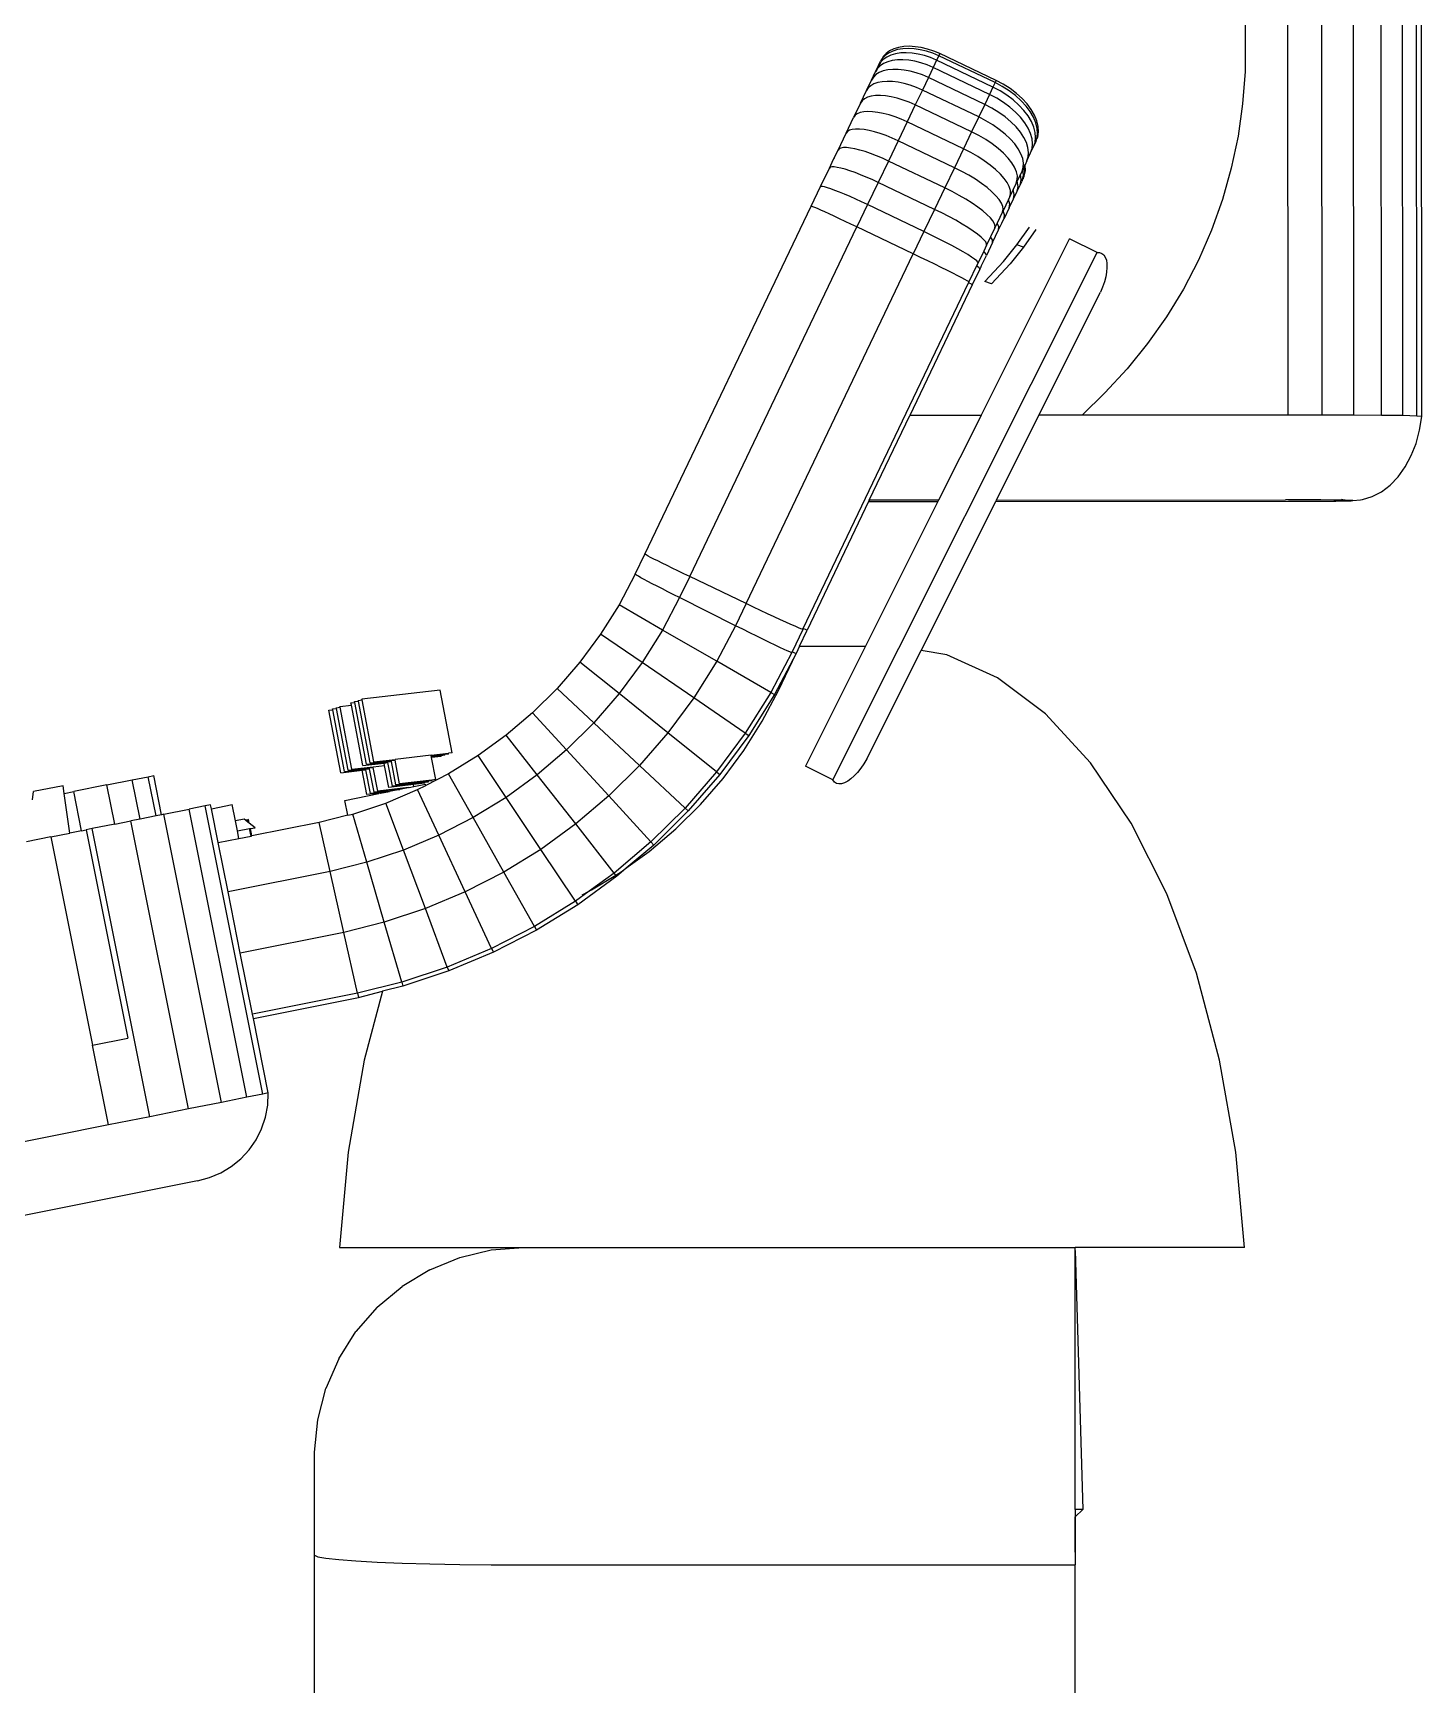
# Model space of a CAD drawing. Header units: centimetres. Extents: x 127 to 455, y 35 to 178.
# Drawn here: x 349.69 to 378.14, y 108.38 to 142.21 of the extents above; entities that cross this region are included whole.
import ezdxf

# ---------------------------------------------------------------- set-up
doc = ezdxf.new("R2010")
doc.units = ezdxf.units.CM
doc.layers.add('Edges', color=7, linetype='Continuous')

# ---------------------------------------------------------------- blocks, each defined once
blk = doc.blocks.new('Philips+Ultrasound+ls')
at = {"layer": 'Edges'}
for p, q in [((-3.202, 30.317), (-3.218, 53.005)), ((-2.508, 30.317), (-2.524, 53.002)), ((-1.857, 30.315), (-1.873, 52.962)), ((-1.293, 30.31), (-1.309, 52.899)), ((-0.855, 30.305), (-0.871, 52.816)), ((-0.572, 30.298), (-0.588, 52.719)), ((-0.464, 30.29), (-0.483, 52.614)), ((-4.086, 50.815), (-4.086, 37.354)), ((-11.593, 37.477), (-11.559, 37.548)), ((-11.559, 37.548), (-11.553, 37.561)), ((-11.559, 37.548), (-11.553, 37.54)), ((-11.539, 37.589), (-11.553, 37.561)), ((-11.553, 37.561), (-11.547, 37.553)), ((-11.553, 37.54), (-11.547, 37.553)), ((-11.496, 37.6), (-11.547, 37.553)), ((-11.516, 37.618), (-11.539, 37.589)), ((-11.539, 37.589), (-11.533, 37.581)), ((-11.458, 37.679), (-11.516, 37.618)), ((-11.496, 37.66), (-11.516, 37.618)), ((-11.438, 37.721), (-11.496, 37.66)), ((-11.424, 37.649), (-11.496, 37.6)), ((-11.405, 37.551), (-11.488, 37.515)), ((-11.385, 37.731), (-11.458, 37.679)), ((-11.365, 37.773), (-11.438, 37.721)), ((-11.34, 37.688), (-11.424, 37.649)), ((-11.311, 37.577), (-11.405, 37.551)), ((-11.3, 37.771), (-11.385, 37.731)), ((-11.28, 37.814), (-11.365, 37.773)), ((-11.244, 37.716), (-11.34, 37.688)), ((-11.206, 37.59), (-11.311, 37.577)), ((-11.204, 37.801), (-11.3, 37.771)), ((-11.183, 37.844), (-11.28, 37.814)), ((-11.139, 37.732), (-11.244, 37.716)), ((-11.093, 37.593), (-11.206, 37.59)), ((-11.097, 37.819), (-11.204, 37.801)), ((-11.076, 37.862), (-11.183, 37.844)), ((-11.025, 37.736), (-11.139, 37.732)), ((-10.982, 37.824), (-11.097, 37.819)), ((-10.974, 37.583), (-11.093, 37.593)), ((-10.962, 37.868), (-11.076, 37.862)), ((-10.904, 37.729), (-11.025, 37.736)), ((-10.862, 37.818), (-10.982, 37.824)), ((-10.85, 37.562), (-10.974, 37.583)), ((-10.841, 37.861), (-10.962, 37.868)), ((-10.78, 37.709), (-10.904, 37.729)), ((-10.737, 37.799), (-10.862, 37.818)), ((-10.724, 37.53), (-10.85, 37.562)), ((-10.716, 37.843), (-10.841, 37.861)), ((-10.653, 37.678), (-10.78, 37.709)), ((-10.61, 37.769), (-10.737, 37.799)), ((-10.589, 37.813), (-10.716, 37.843)), ((-10.527, 37.636), (-10.653, 37.678)), ((-10.483, 37.727), (-10.61, 37.769)), ((-10.462, 37.771), (-10.589, 37.813)), ((-10.402, 37.584), (-10.527, 37.636)), ((-10.358, 37.675), (-10.483, 37.727)), ((-10.402, 37.584), (-10.473, 37.435)), ((-10.337, 37.719), (-10.462, 37.771)), ((-10.358, 37.675), (-10.402, 37.584)), ((-9.249, 37.033), (-10.402, 37.584)), ((-10.337, 37.719), (-10.358, 37.675)), ((-9.205, 37.124), (-10.358, 37.675)), ((-9.184, 37.168), (-10.337, 37.719)), ((-11.737, 37.176), (-11.659, 37.339)), ((-11.698, 37.237), (-11.737, 37.176)), ((-11.645, 37.289), (-11.698, 37.237)), ((-11.659, 37.339), (-11.655, 37.348)), ((-11.659, 37.339), (-11.653, 37.331)), ((-11.655, 37.348), (-11.595, 37.473)), ((-11.619, 37.403), (-11.655, 37.348)), ((-11.655, 37.348), (-11.649, 37.34)), ((-11.577, 37.331), (-11.645, 37.289)), ((-11.614, 37.413), (-11.619, 37.403)), ((-11.558, 37.469), (-11.614, 37.413)), ((-11.595, 37.473), (-11.593, 37.477)), ((-11.595, 37.473), (-11.589, 37.465)), ((-11.553, 37.54), (-11.593, 37.477)), ((-11.593, 37.477), (-11.587, 37.469)), ((-11.495, 37.363), (-11.577, 37.331)), ((-11.488, 37.515), (-11.558, 37.469)), ((-11.403, 37.385), (-11.495, 37.363)), ((-11.299, 37.396), (-11.403, 37.385)), ((-11.188, 37.395), (-11.299, 37.396)), ((-11.07, 37.383), (-11.188, 37.395)), ((-10.947, 37.36), (-11.07, 37.383)), ((-10.821, 37.327), (-10.947, 37.36)), ((-10.695, 37.283), (-10.821, 37.327)), ((-10.598, 37.488), (-10.724, 37.53)), ((-10.571, 37.23), (-10.695, 37.283)), ((-10.571, 37.23), (-10.694, 36.973)), ((-10.473, 37.435), (-10.598, 37.488)), ((-10.473, 37.435), (-10.571, 37.23)), ((-9.418, 36.679), (-10.571, 37.23)), ((-9.32, 36.884), (-10.473, 37.435)), ((-4.086, 37.354), (-4.136, 36.688)), ((-11.962, 36.705), (-11.84, 36.961)), ((-11.84, 36.961), (-11.737, 37.176)), ((-11.804, 37.016), (-11.84, 36.961)), ((-11.753, 37.062), (-11.804, 37.016)), ((-11.687, 37.1), (-11.753, 37.062)), ((-11.608, 37.127), (-11.687, 37.1)), ((-11.518, 37.144), (-11.608, 37.127)), ((-11.416, 37.151), (-11.518, 37.144)), ((-11.307, 37.147), (-11.416, 37.151)), ((-11.19, 37.132), (-11.307, 37.147)), ((-11.068, 37.106), (-11.19, 37.132)), ((-10.944, 37.071), (-11.068, 37.106)), ((-10.818, 37.026), (-10.944, 37.071)), ((-10.694, 36.973), (-10.84, 36.668)), ((-10.694, 36.973), (-10.818, 37.026)), ((-9.541, 36.422), (-10.694, 36.973)), ((-9.32, 36.884), (-9.418, 36.679)), ((-9.249, 37.033), (-9.32, 36.884)), ((-9.172, 36.806), (-9.32, 36.884)), ((-9.205, 37.124), (-9.249, 37.033)), ((-9.101, 36.955), (-9.249, 37.033)), ((-9.184, 37.168), (-9.205, 37.124)), ((-9.058, 37.046), (-9.205, 37.124)), ((-9.037, 37.09), (-9.184, 37.168)), ((-8.962, 36.867), (-9.101, 36.955)), ((-8.918, 36.957), (-9.058, 37.046)), ((-8.897, 37.001), (-9.037, 37.09)), ((-8.789, 36.86), (-8.918, 36.957)), ((-8.768, 36.903), (-8.897, 37.001)), ((-8.653, 36.798), (-8.768, 36.903)), ((-11.962, 36.705), (-12.102, 36.413)), ((-11.929, 36.754), (-11.962, 36.705)), ((-11.881, 36.794), (-11.929, 36.754)), ((-11.818, 36.825), (-11.881, 36.794)), ((-11.742, 36.847), (-11.818, 36.825)), ((-11.654, 36.859), (-11.742, 36.847)), ((-11.555, 36.86), (-11.654, 36.859)), ((-11.448, 36.852), (-11.555, 36.86)), ((-11.333, 36.833), (-11.448, 36.852)), ((-11.212, 36.805), (-11.333, 36.833)), ((-11.089, 36.768), (-11.212, 36.805)), ((-10.964, 36.722), (-11.089, 36.768)), ((-10.84, 36.668), (-11.007, 36.32)), ((-10.84, 36.668), (-10.964, 36.722)), ((-9.687, 36.116), (-10.84, 36.668)), ((-9.418, 36.679), (-9.541, 36.422)), ((-9.27, 36.602), (-9.418, 36.679)), ((-9.13, 36.515), (-9.27, 36.602)), ((-9.032, 36.719), (-9.172, 36.806)), ((-8.902, 36.623), (-9.032, 36.719)), ((-8.832, 36.77), (-8.962, 36.867)), ((-8.785, 36.521), (-8.902, 36.623)), ((-8.716, 36.666), (-8.832, 36.77)), ((-8.673, 36.755), (-8.789, 36.86)), ((-8.614, 36.557), (-8.716, 36.666)), ((-8.572, 36.644), (-8.673, 36.755)), ((-8.551, 36.687), (-8.653, 36.798)), ((-8.529, 36.444), (-8.614, 36.557)), ((-8.488, 36.53), (-8.572, 36.644)), ((-8.467, 36.573), (-8.551, 36.687)), ((-8.4, 36.456), (-8.467, 36.573)), ((-4.136, 36.688), (-4.23, 36.027)), ((-12.256, 36.091), (-12.102, 36.413)), ((-12.072, 36.455), (-12.102, 36.413)), ((-12.027, 36.488), (-12.072, 36.455)), ((-11.968, 36.512), (-12.027, 36.488)), ((-11.895, 36.527), (-11.968, 36.512)), ((-11.81, 36.533), (-11.895, 36.527)), ((-11.714, 36.529), (-11.81, 36.533)), ((-11.608, 36.516), (-11.714, 36.529)), ((-11.495, 36.493), (-11.608, 36.516)), ((-11.377, 36.462), (-11.495, 36.493)), ((-11.254, 36.422), (-11.377, 36.462)), ((-11.13, 36.374), (-11.254, 36.422)), ((-11.007, 36.32), (-11.191, 35.935)), ((-11.007, 36.32), (-11.13, 36.374)), ((-9.854, 35.768), (-11.007, 36.32)), ((-9.541, 36.422), (-9.687, 36.116)), ((-9.393, 36.345), (-9.541, 36.422)), ((-9.252, 36.26), (-9.393, 36.345)), ((-9.12, 36.168), (-9.252, 36.26)), ((-8.999, 36.422), (-9.13, 36.515)), ((-8.88, 36.322), (-8.999, 36.422)), ((-8.776, 36.218), (-8.88, 36.322)), ((-8.682, 36.414), (-8.785, 36.521)), ((-8.688, 36.111), (-8.776, 36.218)), ((-8.596, 36.304), (-8.682, 36.414)), ((-8.527, 36.193), (-8.596, 36.304)), ((-8.461, 36.33), (-8.529, 36.444)), ((-8.421, 36.414), (-8.488, 36.53)), ((-8.412, 36.216), (-8.461, 36.33)), ((-8.373, 36.298), (-8.421, 36.414)), ((-8.384, 36.105), (-8.412, 36.216)), ((-8.353, 36.34), (-8.4, 36.456)), ((-8.346, 36.184), (-8.373, 36.298)), ((-8.326, 36.226), (-8.353, 36.34)), ((-8.319, 36.116), (-8.326, 36.226)), ((-12.422, 35.743), (-12.256, 36.091)), ((-12.23, 36.124), (-12.256, 36.091)), ((-12.189, 36.149), (-12.23, 36.124)), ((-12.134, 36.166), (-12.189, 36.149)), ((-12.064, 36.174), (-12.134, 36.166)), ((-11.982, 36.173), (-12.064, 36.174)), ((-11.889, 36.163), (-11.982, 36.173)), ((-11.786, 36.144), (-11.889, 36.163)), ((-11.675, 36.117), (-11.786, 36.144)), ((-11.558, 36.082), (-11.675, 36.117)), ((-11.437, 36.039), (-11.558, 36.082)), ((-11.314, 35.99), (-11.437, 36.039)), ((-11.191, 35.935), (-11.389, 35.519)), ((-11.191, 35.935), (-11.314, 35.99)), ((-10.038, 35.383), (-11.191, 35.935)), ((-9.687, 36.116), (-9.854, 35.768)), ((-9.539, 36.04), (-9.687, 36.116)), ((-9.397, 35.957), (-9.539, 36.04)), ((-9.264, 35.868), (-9.397, 35.957)), ((-9.142, 35.774), (-9.264, 35.868)), ((-9, 36.071), (-9.12, 36.168)), ((-8.894, 35.971), (-9, 36.071)), ((-8.804, 35.869), (-8.894, 35.971)), ((-8.73, 35.766), (-8.804, 35.869)), ((-8.617, 36.004), (-8.688, 36.111)), ((-8.565, 35.898), (-8.617, 36.004)), ((-8.532, 35.794), (-8.565, 35.898)), ((-8.477, 36.082), (-8.527, 36.193)), ((-8.446, 35.974), (-8.477, 36.082)), ((-8.436, 35.871), (-8.446, 35.974)), ((-8.446, 35.773), (-8.436, 35.871)), ((-8.418, 35.808), (-8.366, 35.916)), ((-8.418, 35.808), (-8.387, 35.897)), ((-8.387, 35.897), (-8.385, 35.901)), ((-8.385, 35.901), (-8.375, 35.998)), ((-8.375, 35.998), (-8.384, 36.105)), ((-8.366, 35.916), (-8.352, 35.971)), ((-8.352, 35.971), (-8.338, 36.075)), ((-8.332, 36.012), (-8.352, 35.971)), ((-8.338, 36.075), (-8.346, 36.184)), ((-8.332, 36.012), (-8.319, 36.116)), ((-4.23, 36.027), (-4.368, 35.374)), ((-12.598, 35.376), (-12.512, 35.555)), ((-12.512, 35.555), (-12.422, 35.743)), ((-12.491, 35.58), (-12.512, 35.555)), ((-12.512, 35.555), (-12.505, 35.55)), ((-12.401, 35.768), (-12.422, 35.743)), ((-12.422, 35.743), (-12.415, 35.738)), ((-12.364, 35.784), (-12.401, 35.768)), ((-12.312, 35.793), (-12.364, 35.784)), ((-12.247, 35.793), (-12.312, 35.793)), ((-12.168, 35.784), (-12.247, 35.793)), ((-12.078, 35.768), (-12.168, 35.784)), ((-11.978, 35.743), (-12.078, 35.768)), ((-11.869, 35.711), (-11.978, 35.743)), ((-11.754, 35.672), (-11.869, 35.711)), ((-11.635, 35.626), (-11.754, 35.672)), ((-11.512, 35.575), (-11.635, 35.626)), ((-11.389, 35.519), (-11.599, 35.081)), ((-11.389, 35.519), (-11.512, 35.575)), ((-10.236, 34.968), (-11.389, 35.519)), ((-9.854, 35.768), (-10.038, 35.383)), ((-9.705, 35.693), (-9.854, 35.768)), ((-9.562, 35.611), (-9.705, 35.693)), ((-9.428, 35.525), (-9.562, 35.611)), ((-9.304, 35.435), (-9.428, 35.525)), ((-9.034, 35.678), (-9.142, 35.774)), ((-8.941, 35.581), (-9.034, 35.678)), ((-8.865, 35.485), (-8.941, 35.581)), ((-8.676, 35.666), (-8.73, 35.766)), ((-8.64, 35.569), (-8.676, 35.666)), ((-8.625, 35.476), (-8.64, 35.569)), ((-8.556, 35.52), (-8.592, 35.444)), ((-8.556, 35.52), (-8.477, 35.684)), ((-8.556, 35.52), (-8.527, 35.604)), ((-8.52, 35.696), (-8.532, 35.794)), ((-8.527, 35.604), (-8.52, 35.696)), ((-8.477, 35.684), (-8.418, 35.808)), ((-8.477, 35.684), (-8.446, 35.773)), ((-12.78, 34.995), (-12.598, 35.376)), ((-12.581, 35.391), (-12.598, 35.376)), ((-12.548, 35.399), (-12.581, 35.391)), ((-12.501, 35.399), (-12.548, 35.399)), ((-12.439, 35.39), (-12.501, 35.399)), ((-12.364, 35.374), (-12.439, 35.39)), ((-12.277, 35.351), (-12.364, 35.374)), ((-12.18, 35.32), (-12.277, 35.351)), ((-12.074, 35.283), (-12.18, 35.32)), ((-11.961, 35.239), (-12.074, 35.283)), ((-11.843, 35.191), (-11.961, 35.239)), ((-11.722, 35.138), (-11.843, 35.191)), ((-10.038, 35.383), (-10.236, 34.968)), ((-9.889, 35.308), (-10.038, 35.383)), ((-9.745, 35.229), (-9.889, 35.308)), ((-9.609, 35.145), (-9.745, 35.229)), ((-9.194, 35.344), (-9.304, 35.435)), ((-9.098, 35.253), (-9.194, 35.344)), ((-9.019, 35.164), (-9.098, 35.253)), ((-8.807, 35.391), (-8.865, 35.485)), ((-8.768, 35.301), (-8.807, 35.391)), ((-8.749, 35.216), (-8.768, 35.301)), ((-8.686, 35.247), (-8.752, 35.11)), ((-8.75, 35.138), (-8.749, 35.216)), ((-8.654, 35.314), (-8.686, 35.247)), ((-8.67, 35.131), (-8.686, 35.247)), ((-8.654, 35.314), (-8.629, 35.391)), ((-8.639, 35.346), (-8.654, 35.314)), ((-8.61, 35.406), (-8.639, 35.346)), ((-8.623, 35.231), (-8.639, 35.346)), ((-8.638, 35.168), (-8.625, 35.227)), ((-8.638, 35.168), (-8.62, 35.192)), ((-8.629, 35.391), (-8.625, 35.476)), ((-8.625, 35.227), (-8.623, 35.231)), ((-8.625, 35.173), (-8.623, 35.181)), ((-8.623, 35.181), (-8.621, 35.182)), ((-8.621, 35.182), (-8.618, 35.188)), ((-8.62, 35.192), (-8.598, 35.283)), ((-8.62, 35.192), (-8.607, 35.211)), ((-8.618, 35.188), (-8.62, 35.192)), ((-8.61, 35.406), (-8.603, 35.42)), ((-8.598, 35.283), (-8.61, 35.406)), ((-8.607, 35.211), (-8.58, 35.321)), ((-8.603, 35.42), (-8.592, 35.444)), ((-8.591, 35.297), (-8.603, 35.42)), ((-8.58, 35.321), (-8.592, 35.444)), ((-4.368, 35.374), (-4.55, 34.731)), ((-12.972, 34.594), (-12.78, 34.995)), ((-12.767, 35.001), (-12.78, 34.995)), ((-12.739, 35), (-12.767, 35.001)), ((-12.696, 34.99), (-12.739, 35)), ((-12.638, 34.973), (-12.696, 34.99)), ((-12.567, 34.949), (-12.638, 34.973)), ((-12.484, 34.919), (-12.567, 34.949)), ((-12.39, 34.881), (-12.484, 34.919)), ((-12.287, 34.839), (-12.39, 34.881)), ((-11.599, 35.081), (-11.816, 34.627)), ((-11.599, 35.081), (-11.722, 35.138)), ((-10.446, 34.529), (-11.599, 35.081)), ((-10.236, 34.968), (-10.446, 34.529)), ((-10.087, 34.894), (-10.236, 34.968)), ((-9.942, 34.816), (-10.087, 34.894)), ((-9.484, 35.06), (-9.609, 35.145)), ((-9.37, 34.975), (-9.484, 35.06)), ((-9.272, 34.891), (-9.37, 34.975)), ((-9.189, 34.808), (-9.272, 34.891)), ((-8.957, 35.077), (-9.019, 35.164)), ((-8.914, 34.995), (-8.957, 35.077)), ((-8.891, 34.919), (-8.914, 34.995)), ((-8.834, 34.938), (-8.905, 34.79)), ((-8.905, 34.79), (-8.888, 34.85)), ((-8.888, 34.85), (-8.891, 34.919)), ((-8.771, 35.069), (-8.834, 34.938)), ((-8.812, 34.835), (-8.834, 34.938)), ((-8.83, 34.745), (-8.755, 34.903)), ((-8.771, 35.069), (-8.75, 35.138)), ((-8.752, 35.11), (-8.771, 35.069)), ((-8.755, 34.903), (-8.695, 35.028)), ((-8.755, 34.903), (-8.733, 35)), ((-8.733, 35), (-8.752, 35.11)), ((-8.695, 35.028), (-8.67, 35.131)), ((-8.695, 35.028), (-8.661, 35.098)), ((-8.65, 35.122), (-8.661, 35.098)), ((-8.65, 35.122), (-8.649, 35.124)), ((-8.649, 35.124), (-8.627, 35.169)), ((-8.649, 35.124), (-8.644, 35.146)), ((-8.644, 35.146), (-8.643, 35.154)), ((-8.643, 35.154), (-8.641, 35.156)), ((-8.641, 35.156), (-8.627, 35.169)), ((-8.641, 35.156), (-8.64, 35.165)), ((-8.64, 35.165), (-8.638, 35.168)), ((-8.627, 35.169), (-8.625, 35.173)), ((-16.378, 27.472), (-12.972, 34.594)), ((-12.963, 34.593), (-12.972, 34.594)), ((-12.938, 34.584), (-12.963, 34.593)), ((-12.898, 34.568), (-12.938, 34.584)), ((-12.844, 34.544), (-12.898, 34.568)), ((-12.775, 34.514), (-12.844, 34.544)), ((-12.695, 34.478), (-12.775, 34.514)), ((-12.176, 34.791), (-12.287, 34.839)), ((-12.059, 34.739), (-12.176, 34.791)), ((-11.939, 34.684), (-12.059, 34.739)), ((-11.816, 34.627), (-12.035, 34.169)), ((-11.816, 34.627), (-11.939, 34.684)), ((-10.663, 34.075), (-11.816, 34.627)), ((-10.446, 34.529), (-10.663, 34.075)), ((-10.296, 34.456), (-10.446, 34.529)), ((-9.805, 34.736), (-9.942, 34.816)), ((-9.677, 34.656), (-9.805, 34.736)), ((-9.561, 34.577), (-9.677, 34.656)), ((-9.459, 34.499), (-9.561, 34.577)), ((-9.123, 34.73), (-9.189, 34.808)), ((-9.076, 34.657), (-9.123, 34.73)), ((-9.048, 34.591), (-9.076, 34.657)), ((-9.052, 34.481), (-9.04, 34.531)), ((-9.04, 34.531), (-9.048, 34.591)), ((-8.931, 34.734), (-9.043, 34.502)), ((-8.919, 34.558), (-9.021, 34.345)), ((-8.905, 34.79), (-8.931, 34.734)), ((-8.906, 34.639), (-8.931, 34.734)), ((-8.919, 34.558), (-8.83, 34.745)), ((-8.919, 34.558), (-8.906, 34.639)), ((-8.83, 34.745), (-8.812, 34.835)), ((-4.55, 34.731), (-4.775, 34.102)), ((-15.459, 27.01), (-12.035, 34.169)), ((-12.603, 34.436), (-12.695, 34.478)), ((-12.502, 34.389), (-12.603, 34.436)), ((-12.392, 34.338), (-12.502, 34.389)), ((-12.277, 34.284), (-12.392, 34.338)), ((-12.157, 34.227), (-12.277, 34.284)), ((-12.035, 34.169), (-12.157, 34.227)), ((-10.882, 33.618), (-12.035, 34.169)), ((-10.151, 34.381), (-10.296, 34.456)), ((-10.011, 34.305), (-10.151, 34.381)), ((-9.881, 34.229), (-10.011, 34.305)), ((-9.762, 34.156), (-9.881, 34.229)), ((-9.372, 34.425), (-9.459, 34.499)), ((-9.302, 34.356), (-9.372, 34.425)), ((-9.25, 34.293), (-9.302, 34.356)), ((-9.218, 34.236), (-9.25, 34.293)), ((-9.205, 34.188), (-9.218, 34.236)), ((-9.166, 34.244), (-9.212, 34.148)), ((-9.212, 34.148), (-9.205, 34.188)), ((-9.052, 34.481), (-9.166, 34.244)), ((-9.131, 34.169), (-9.166, 34.244)), ((-9.134, 34.109), (-9.069, 34.245)), ((-9.134, 34.109), (-9.131, 34.169)), ((-9.077, 34.228), (-9.065, 34.253)), ((-9.069, 34.245), (-9.065, 34.253)), ((-9.065, 34.253), (-9.021, 34.345)), ((-9.043, 34.502), (-9.052, 34.481)), ((-9.013, 34.416), (-9.043, 34.502)), ((-9.021, 34.345), (-9.013, 34.416)), ((-10.663, 34.075), (-10.882, 33.618)), ((-10.513, 34.003), (-10.663, 34.075)), ((-10.366, 33.929), (-10.513, 34.003)), ((-10.225, 33.857), (-10.366, 33.929)), ((-10.093, 33.787), (-10.225, 33.857)), ((-9.656, 34.086), (-9.762, 34.156)), ((-9.565, 34.021), (-9.656, 34.086)), ((-9.491, 33.961), (-9.565, 34.021)), ((-9.493, 30.311), (-7.682, 33.928)), ((-9.434, 33.908), (-9.491, 33.961)), ((-9.397, 33.862), (-9.434, 33.908)), ((-9.378, 33.825), (-9.397, 33.862)), ((-9.256, 33.854), (-9.384, 33.586)), ((-9.298, 33.967), (-9.38, 33.796)), ((-9.212, 34.148), (-9.298, 33.967)), ((-9.258, 33.903), (-9.298, 33.967)), ((-9.256, 33.854), (-9.258, 33.903)), ((-9.256, 33.854), (-9.134, 34.109)), ((-8.758, 33.803), (-8.503, 34.164)), ((-8.368, 34.114), (-8.621, 33.753)), ((-7.118, 33.646), (-7.682, 33.928)), ((-4.775, 34.102), (-5.042, 33.49)), ((-14.306, 26.458), (-10.882, 33.618)), ((-12.527, 22.845), (-7.118, 33.646)), ((-10.732, 33.546), (-10.882, 33.618)), ((-10.584, 33.474), (-10.732, 33.546)), ((-9.97, 33.721), (-10.093, 33.787)), ((-9.861, 33.659), (-9.97, 33.721)), ((-9.766, 33.602), (-9.861, 33.659)), ((-9.687, 33.552), (-9.766, 33.602)), ((-9.625, 33.509), (-9.687, 33.552)), ((-9.582, 33.475), (-9.625, 33.509)), ((-9.438, 33.674), (-9.554, 33.432)), ((-9.49, 33.364), (-9.384, 33.586)), ((-9.38, 33.796), (-9.438, 33.674)), ((-9.392, 33.622), (-9.438, 33.674)), ((-9.384, 33.586), (-9.392, 33.622)), ((-9.38, 33.796), (-9.378, 33.825)), ((-9.036, 33.459), (-8.758, 33.803)), ((-8.621, 33.753), (-8.899, 33.411)), ((-8.621, 33.753), (-8.758, 33.803)), ((-7.118, 33.646), (-7.065, 33.644)), ((-7.065, 33.644), (-7.018, 33.628)), ((-7.018, 33.628), (-6.979, 33.596)), ((-6.979, 33.596), (-6.949, 33.55)), ((-6.949, 33.55), (-6.927, 33.491)), ((-6.927, 33.491), (-6.916, 33.419)), ((-5.042, 33.49), (-5.35, 32.897)), ((-10.442, 33.405), (-10.584, 33.474)), ((-10.307, 33.339), (-10.442, 33.405)), ((-10.182, 33.278), (-10.307, 33.339)), ((-10.07, 33.221), (-10.182, 33.278)), ((-9.971, 33.171), (-10.07, 33.221)), ((-9.889, 33.129), (-9.971, 33.171)), ((-9.584, 33.37), (-9.74, 33.044)), ((-9.517, 33.307), (-9.672, 32.984)), ((-9.554, 33.432), (-9.584, 33.37)), ((-9.532, 33.33), (-9.584, 33.37)), ((-9.558, 33.449), (-9.582, 33.475)), ((-9.554, 33.432), (-9.558, 33.449)), ((-9.517, 33.307), (-9.532, 33.33)), ((-9.494, 33.357), (-9.517, 33.307)), ((-9.494, 33.357), (-9.49, 33.364)), ((-9.413, 33.053), (-9.036, 33.459)), ((-8.899, 33.411), (-9.276, 33.005)), ((-6.922, 33.246), (-6.94, 33.147)), ((-6.914, 33.337), (-6.922, 33.246)), ((-6.916, 33.419), (-6.914, 33.337)), ((-13.135, 25.945), (-9.747, 33.028)), ((-9.672, 32.984), (-10.951, 30.31)), ((-9.823, 33.094), (-9.889, 33.129)), ((-9.776, 33.068), (-9.823, 33.094)), ((-9.748, 33.051), (-9.776, 33.068)), ((-9.74, 33.044), (-9.748, 33.051)), ((-9.74, 33.044), (-9.747, 33.028)), ((-9.691, 32.997), (-9.747, 33.028)), ((-9.672, 32.984), (-9.691, 32.997)), ((-9.276, 33.005), (-9.413, 33.053)), ((-8.309, 30.312), (-7.047, 32.832)), ((-7.003, 32.938), (-7.047, 32.832)), ((-6.967, 33.044), (-7.003, 32.938)), ((-6.94, 33.147), (-6.967, 33.044)), ((-5.35, 32.897), (-5.697, 32.326)), ((-5.697, 32.326), (-6.081, 31.78)), ((-6.081, 31.78), (-6.501, 31.261)), ((-6.501, 31.261), (-6.956, 30.771)), ((-6.956, 30.771), (-7.424, 30.313)), ((-11.782, 28.572), (-10.951, 30.31)), ((-9.493, 30.311), (-10.951, 30.31)), ((-9.493, 30.311), (-10.363, 28.574)), ((-9.179, 28.575), (-8.309, 30.312)), ((-7.424, 30.313), (-8.309, 30.312)), ((-3.202, 30.317), (-7.424, 30.313)), ((-2.508, 30.317), (-3.202, 30.317)), ((-1.857, 30.315), (-2.508, 30.317)), ((-1.293, 30.31), (-1.857, 30.315)), ((-0.855, 30.305), (-1.293, 30.31)), ((-0.572, 30.298), (-0.855, 30.305)), ((-0.464, 30.29), (-0.572, 30.298)), ((-0.511, 30.008), (-0.464, 30.29)), ((-0.585, 29.738), (-0.511, 30.008)), ((-0.808, 29.256), (-0.685, 29.486)), ((-0.685, 29.486), (-0.585, 29.738)), ((-0.953, 29.054), (-0.808, 29.256)), ((-1.294, 28.746), (-1.116, 28.883)), ((-1.116, 28.883), (-0.953, 29.054)), ((-11.795, 28.544), (-13.054, 25.914)), ((-10.377, 28.545), (-11.859, 25.586)), ((-11.784, 28.568), (-11.795, 28.544)), ((-11.795, 28.544), (-11.455, 28.544)), ((-11.784, 28.568), (-11.782, 28.572)), ((-11.518, 28.573), (-11.782, 28.572)), ((-10.363, 28.574), (-11.518, 28.573)), ((-11.455, 28.544), (-10.377, 28.545)), ((-10.721, 25.495), (-9.193, 28.546)), ((-10.363, 28.574), (-10.377, 28.545)), ((-9.193, 28.546), (-9.179, 28.575)), ((-9.193, 28.546), (-3.196, 28.552)), ((-9.179, 28.575), (-3.259, 28.581)), ((-2.841, 28.58), (-3.259, 28.581)), ((-3.196, 28.552), (-2.781, 28.553)), ((-2.535, 28.579), (-2.841, 28.58)), ((-2.781, 28.553), (-2.481, 28.555)), ((-2.27, 28.577), (-2.535, 28.579)), ((-2.481, 28.555), (-2.226, 28.557)), ((-2.065, 28.575), (-2.27, 28.577)), ((-2.226, 28.557), (-2.034, 28.56)), ((-2.11, 28.598), (-2.082, 28.589)), ((-2.082, 28.589), (-1.932, 28.571)), ((-1.932, 28.571), (-2.065, 28.575)), ((-2.034, 28.56), (-1.916, 28.564)), ((-1.881, 28.568), (-1.932, 28.571)), ((-1.916, 28.564), (-1.881, 28.568)), ((-1.881, 28.568), (-1.72, 28.583)), ((-1.72, 28.583), (-1.68, 28.587)), ((-1.68, 28.587), (-1.483, 28.647)), ((-1.483, 28.647), (-1.294, 28.746)), ((-16.576, 27.058), (-16.378, 27.472)), ((-16.371, 27.466), (-16.378, 27.472)), ((-16.349, 27.452), (-16.371, 27.466)), ((-16.311, 27.431), (-16.349, 27.452)), ((-16.259, 27.403), (-16.311, 27.431)), ((-16.193, 27.369), (-16.259, 27.403)), ((-16.114, 27.329), (-16.193, 27.369)), ((-16.023, 27.284), (-16.114, 27.329)), ((-15.923, 27.235), (-16.023, 27.284)), ((-15.815, 27.182), (-15.923, 27.235)), ((-15.7, 27.126), (-15.815, 27.182)), ((-15.581, 27.068), (-15.7, 27.126)), ((-15.459, 27.01), (-15.581, 27.068)), ((-16.576, 27.058), (-16.907, 26.429)), ((-16.569, 27.052), (-16.576, 27.058)), ((-16.547, 27.037), (-16.569, 27.052)), ((-16.51, 27.016), (-16.547, 27.037)), ((-16.458, 26.987), (-16.51, 27.016)), ((-16.392, 26.952), (-16.458, 26.987)), ((-16.314, 26.91), (-16.392, 26.952)), ((-16.225, 26.863), (-16.314, 26.91)), ((-16.126, 26.812), (-16.225, 26.863)), ((-16.018, 26.757), (-16.126, 26.812)), ((-15.905, 26.699), (-16.018, 26.757)), ((-15.459, 27.01), (-15.666, 26.578)), ((-14.306, 26.458), (-15.459, 27.01)), ((-16.907, 26.429), (-17.285, 25.828)), ((-16.015, 25.915), (-16.907, 26.429)), ((-15.666, 26.578), (-16.015, 25.915)), ((-15.786, 26.639), (-15.905, 26.699)), ((-15.666, 26.578), (-15.786, 26.639)), ((-14.523, 26.004), (-15.666, 26.578)), ((-14.306, 26.458), (-14.523, 26.004)), ((-14.156, 26.386), (-14.306, 26.458)), ((-14.007, 26.316), (-14.156, 26.386)), ((-13.864, 26.249), (-14.007, 26.316)), ((-13.728, 26.185), (-13.864, 26.249)), ((-13.602, 26.127), (-13.728, 26.185)), ((-13.488, 26.075), (-13.602, 26.127)), ((-13.387, 26.029), (-13.488, 26.075)), ((-17.285, 25.828), (-17.707, 25.257)), ((-16.434, 25.247), (-17.285, 25.828)), ((-16.015, 25.915), (-16.434, 25.247)), ((-14.906, 25.277), (-16.015, 25.915)), ((-14.523, 26.004), (-14.906, 25.277)), ((-14.374, 25.93), (-14.523, 26.004)), ((-14.227, 25.857), (-14.374, 25.93)), ((-14.085, 25.787), (-14.227, 25.857)), ((-13.951, 25.721), (-14.085, 25.787)), ((-13.826, 25.66), (-13.951, 25.721)), ((-13.302, 25.992), (-13.387, 26.029)), ((-13.142, 25.929), (-13.363, 25.469)), ((-13.234, 25.963), (-13.302, 25.992)), ((-13.184, 25.942), (-13.234, 25.963)), ((-13.21, 25.586), (-13.054, 25.914)), ((-13.154, 25.931), (-13.184, 25.942)), ((-13.142, 25.929), (-13.154, 25.931)), ((-13.135, 25.945), (-13.142, 25.929)), ((-13.076, 25.92), (-13.135, 25.945)), ((-13.054, 25.914), (-13.076, 25.92)), ((-13.712, 25.605), (-13.826, 25.66)), ((-13.37, 25.454), (-13.799, 24.639)), ((-13.282, 25.436), (-13.724, 24.596)), ((-13.613, 25.558), (-13.712, 25.605)), ((-13.644, 24.679), (-13.282, 25.436)), ((-13.528, 25.519), (-13.613, 25.558)), ((-13.461, 25.488), (-13.528, 25.519)), ((-13.412, 25.467), (-13.461, 25.488)), ((-13.381, 25.455), (-13.412, 25.467)), ((-13.37, 25.454), (-13.381, 25.455)), ((-13.363, 25.469), (-13.37, 25.454)), ((-13.304, 25.443), (-13.363, 25.469)), ((-13.282, 25.436), (-13.304, 25.443)), ((-13.21, 25.586), (-13.282, 25.436)), ((-13.21, 25.586), (-11.859, 25.586)), ((-11.859, 25.586), (-13.09, 23.128)), ((-11.833, 23.276), (-10.721, 25.495)), ((-10.195, 25.405), (-10.721, 25.495)), ((-9.159, 24.939), (-10.195, 25.405)), ((-17.707, 25.257), (-18.172, 24.72)), ((-16.904, 24.613), (-17.707, 25.257)), ((-16.434, 25.247), (-16.904, 24.613)), ((-15.378, 24.526), (-16.434, 25.247)), ((-14.906, 25.277), (-15.378, 24.526)), ((-13.799, 24.639), (-14.906, 25.277)), ((-18.172, 24.72), (-18.677, 24.22)), ((-17.42, 24.017), (-18.172, 24.72)), ((-8.17, 24.198), (-9.159, 24.939)), ((-22.621, 24.349), (-22.388, 24.376)), ((-22.397, 24.424), (-22.319, 24.433)), ((-22.388, 24.376), (-22.397, 24.424)), ((-22.151, 23.143), (-22.388, 24.376)), ((-22.322, 24.449), (-22.244, 24.458)), ((-22.319, 24.433), (-22.322, 24.449)), ((-22.076, 23.168), (-22.319, 24.433)), ((-22.247, 24.474), (-22.169, 24.483)), ((-22.244, 24.458), (-22.247, 24.474)), ((-22.001, 23.193), (-22.244, 24.458)), ((-20.568, 24.681), (-22.172, 24.499)), ((-22.169, 24.483), (-22.172, 24.499)), ((-21.927, 23.218), (-22.169, 24.483)), ((-20.322, 23.4), (-20.568, 24.681)), ((-16.904, 24.613), (-17.42, 24.017)), ((-15.906, 23.813), (-16.904, 24.613)), ((-15.378, 24.526), (-15.906, 23.813)), ((-14.322, 23.805), (-15.378, 24.526)), ((-13.799, 24.639), (-14.322, 23.805)), ((-13.724, 24.596), (-14.251, 23.757)), ((-13.975, 24.051), (-13.644, 24.679)), ((-13.799, 24.639), (-13.724, 24.596)), ((-22.846, 24.275), (-22.768, 24.284)), ((-22.6, 22.993), (-22.846, 24.275)), ((-22.771, 24.3), (-22.693, 24.308)), ((-22.768, 24.284), (-22.771, 24.3)), ((-22.526, 23.018), (-22.768, 24.284)), ((-22.696, 24.325), (-22.618, 24.333)), ((-22.693, 24.308), (-22.696, 24.325)), ((-22.451, 23.043), (-22.693, 24.308)), ((-22.618, 24.333), (-22.621, 24.349)), ((-22.376, 23.068), (-22.618, 24.333)), ((-18.677, 24.22), (-19.219, 23.761)), ((-17.981, 23.461), (-18.677, 24.22)), ((-14.353, 23.449), (-13.975, 24.051)), ((-7.25, 23.199), (-8.17, 24.198)), ((-19.219, 23.761), (-19.794, 23.344)), ((-18.583, 22.951), (-19.219, 23.761)), ((-17.42, 24.017), (-17.981, 23.461)), ((-16.486, 23.143), (-17.42, 24.017)), ((-15.906, 23.813), (-16.486, 23.143)), ((-14.908, 23.014), (-15.906, 23.813)), ((-14.322, 23.805), (-14.908, 23.014)), ((-14.251, 23.757), (-14.841, 22.96)), ((-14.322, 23.805), (-14.251, 23.757)), ((-20.755, 23.351), (-21.494, 23.267)), ((-20.755, 23.351), (-20.4, 23.391)), ((-20.752, 23.335), (-20.755, 23.351)), ((-20.475, 23.366), (-20.752, 23.335)), ((-20.55, 23.342), (-20.749, 23.319)), ((-20.472, 23.35), (-20.55, 23.342)), ((-20.547, 23.325), (-20.55, 23.342)), ((-20.397, 23.375), (-20.475, 23.366)), ((-20.472, 23.35), (-20.475, 23.366)), ((-20.322, 23.4), (-20.4, 23.391)), ((-20.397, 23.375), (-20.4, 23.391)), ((-19.794, 23.344), (-20.399, 22.972)), ((-19.221, 22.487), (-19.794, 23.344)), ((-17.981, 23.461), (-18.583, 22.951)), ((-17.117, 22.519), (-17.981, 23.461)), ((-14.775, 22.878), (-14.353, 23.449)), ((-22.6, 22.993), (-22.168, 23.043)), ((-22.526, 23.018), (-22.093, 23.068)), ((-22.451, 23.043), (-22.018, 23.093)), ((-22.376, 23.068), (-21.944, 23.117)), ((-22.168, 23.043), (-22.09, 23.052)), ((-22.073, 22.544), (-22.168, 23.043)), ((-22.151, 23.143), (-21.719, 23.192)), ((-22.093, 23.068), (-22.015, 23.076)), ((-22.09, 23.052), (-22.093, 23.068)), ((-21.998, 22.569), (-22.09, 23.052)), ((-22.076, 23.168), (-21.644, 23.217)), ((-22.018, 23.093), (-21.94, 23.101)), ((-22.015, 23.076), (-22.018, 23.093)), ((-21.923, 22.594), (-22.015, 23.076)), ((-22.001, 23.193), (-21.569, 23.242)), ((-21.944, 23.117), (-21.71, 23.144)), ((-21.94, 23.101), (-21.944, 23.117)), ((-21.848, 22.619), (-21.94, 23.101)), ((-21.927, 23.218), (-21.494, 23.267)), ((-21.719, 23.192), (-21.641, 23.201)), ((-21.71, 23.144), (-21.719, 23.192)), ((-21.623, 22.694), (-21.71, 23.144)), ((-21.644, 23.217), (-21.566, 23.226)), ((-21.641, 23.201), (-21.644, 23.217)), ((-21.548, 22.719), (-21.641, 23.201)), ((-21.569, 23.242), (-21.491, 23.251)), ((-21.566, 23.226), (-21.569, 23.242)), ((-21.474, 22.744), (-21.566, 23.226)), ((-21.491, 23.251), (-21.494, 23.267)), ((-21.399, 22.769), (-21.491, 23.251)), ((-20.749, 23.319), (-20.752, 23.335)), ((-20.746, 23.303), (-20.749, 23.319)), ((-20.547, 23.325), (-20.746, 23.303)), ((-20.659, 22.853), (-20.746, 23.303)), ((-16.486, 23.143), (-17.117, 22.519)), ((-15.553, 22.269), (-16.486, 23.143)), ((-14.908, 23.014), (-15.553, 22.269)), ((-14.908, 23.014), (-14.841, 22.96)), ((-12.527, 22.845), (-13.09, 23.128)), ((-11.955, 23.084), (-12.021, 23.001)), ((-11.891, 23.177), (-11.955, 23.084)), ((-11.833, 23.276), (-11.891, 23.177)), ((-6.417, 21.963), (-7.25, 23.199)), ((-28.29, 22.728), (-28.895, 22.607)), ((-28.267, 22.568), (-28.29, 22.728)), ((-27.394, 22.742), (-28.072, 22.607)), ((-27.394, 22.742), (-26.874, 22.846)), ((-27.234, 21.941), (-27.394, 22.742)), ((-26.874, 22.846), (-26.546, 22.912)), ((-26.713, 22.045), (-26.874, 22.846)), ((-26.546, 22.912), (-26.435, 22.934)), ((-26.386, 22.111), (-26.546, 22.912)), ((-26.275, 22.133), (-26.435, 22.934)), ((-21.217, 22.691), (-21.848, 22.619)), ((-21.118, 22.751), (-21.623, 22.694)), ((-20.887, 22.794), (-21.548, 22.719)), ((-20.812, 22.819), (-21.474, 22.744)), ((-20.737, 22.844), (-21.399, 22.769)), ((-21.268, 22.678), (-21.393, 22.653)), ((-21.217, 22.691), (-21.268, 22.678)), ((-21.217, 22.691), (-21.202, 22.692)), ((-21.202, 22.692), (-21.11, 22.71)), ((-20.884, 22.778), (-21.118, 22.751)), ((-21.11, 22.71), (-21.118, 22.751)), ((-21.11, 22.71), (-20.867, 22.758)), ((-21.031, 22.647), (-20.863, 22.734)), ((-20.809, 22.803), (-20.887, 22.794)), ((-20.884, 22.778), (-20.887, 22.794)), ((-20.863, 22.734), (-20.867, 22.758)), ((-20.399, 22.972), (-20.863, 22.734)), ((-20.734, 22.828), (-20.812, 22.819)), ((-20.809, 22.803), (-20.812, 22.819)), ((-20.659, 22.853), (-20.737, 22.844)), ((-20.734, 22.828), (-20.737, 22.844)), ((-19.894, 22.074), (-20.399, 22.972)), ((-18.583, 22.951), (-19.221, 22.487)), ((-17.793, 21.945), (-18.583, 22.951)), ((-14.841, 22.96), (-15.49, 22.211)), ((-15.24, 22.341), (-14.775, 22.878)), ((-12.494, 22.803), (-12.527, 22.845)), ((-12.453, 22.776), (-12.494, 22.803)), ((-12.404, 22.763), (-12.453, 22.776)), ((-12.349, 22.767), (-12.404, 22.763)), ((-12.288, 22.785), (-12.349, 22.767)), ((-12.224, 22.819), (-12.288, 22.785)), ((-12.157, 22.867), (-12.224, 22.819)), ((-12.089, 22.928), (-12.157, 22.867)), ((-12.021, 23.001), (-12.089, 22.928)), ((-28.918, 22.437), (-28.895, 22.607)), ((-28.267, 22.568), (-28.072, 22.607)), ((-28.151, 21.758), (-28.267, 22.568)), ((-27.912, 21.806), (-28.072, 22.607)), ((-25.269, 22.334), (-25.381, 22.312)), ((-25.254, 22.257), (-25.269, 22.334)), ((-25.254, 22.257), (-24.83, 22.341)), ((-24.763, 22.008), (-24.83, 22.341)), ((-22.524, 22.427), (-21.822, 22.568)), ((-22.463, 22.122), (-22.524, 22.427)), ((-22.359, 22.148), (-21.685, 22.372)), ((-21.799, 22.576), (-22.073, 22.544)), ((-21.628, 22.611), (-21.998, 22.569)), ((-21.457, 22.647), (-21.923, 22.594)), ((-21.799, 22.576), (-21.822, 22.568)), ((-21.799, 22.576), (-21.788, 22.574)), ((-21.788, 22.574), (-21.604, 22.611)), ((-21.685, 22.372), (-21.031, 22.647)), ((-21.323, 21.408), (-21.685, 22.372)), ((-21.628, 22.611), (-21.604, 22.611)), ((-21.393, 22.653), (-21.604, 22.611)), ((-21.457, 22.647), (-21.393, 22.653)), ((-20.596, 21.714), (-21.031, 22.647)), ((-19.221, 22.487), (-19.894, 22.074)), ((-18.511, 21.424), (-19.221, 22.487)), ((-17.117, 22.519), (-17.793, 21.945)), ((-16.253, 21.577), (-17.117, 22.519)), ((-15.745, 21.842), (-15.24, 22.341)), ((-27.234, 21.941), (-26.906, 22.007)), ((-26.713, 22.045), (-26.906, 22.007)), ((-25.726, 16.108), (-26.906, 22.007)), ((-26.386, 22.111), (-26.713, 22.045)), ((-26.275, 22.133), (-26.386, 22.111)), ((-26.228, 22.143), (-26.275, 22.133)), ((-26.228, 22.143), (-25.708, 22.247)), ((-25.048, 16.243), (-26.228, 22.143)), ((-25.381, 22.312), (-25.708, 22.247)), ((-24.528, 16.347), (-25.708, 22.247)), ((-24.201, 16.413), (-25.381, 22.312)), ((-25.115, 21.562), (-25.254, 22.257)), ((-24.583, 22.04), (-24.763, 22.008)), ((-24.722, 21.804), (-24.763, 22.008)), ((-24.558, 22.02), (-24.583, 22.04)), ((-24.509, 22.03), (-24.558, 22.02)), ((-24.498, 21.975), (-24.558, 22.02)), ((-24.493, 22.033), (-24.509, 22.03)), ((-24.498, 21.975), (-24.509, 22.03)), ((-24.478, 21.96), (-24.493, 22.033)), ((-22.463, 22.122), (-23.048, 21.976)), ((-22.463, 22.122), (-22.359, 22.148)), ((-22.072, 21.159), (-22.359, 22.148)), ((-19.894, 22.074), (-20.596, 21.714)), ((-19.266, 20.96), (-19.894, 22.074)), ((-15.553, 22.269), (-16.253, 21.577)), ((-15.49, 22.211), (-16.195, 21.513)), ((-15.553, 22.269), (-15.49, 22.211)), ((-28.543, 21.679), (-29.037, 21.581)), ((-28.543, 21.679), (-28.151, 21.758)), ((-28.543, 21.679), (-27.69, 17.412)), ((-27.912, 21.806), (-28.151, 21.758)), ((-27.912, 21.806), (-27.818, 21.825)), ((-27.696, 21.849), (-27.818, 21.825)), ((-27.818, 21.825), (-26.965, 17.557)), ((-27.234, 21.941), (-27.696, 21.849)), ((-26.516, 15.95), (-27.696, 21.849)), ((-24.722, 21.804), (-24.473, 21.848)), ((-24.691, 21.647), (-24.722, 21.804)), ((-24.691, 21.647), (-24.442, 21.697)), ((-24.478, 21.96), (-24.498, 21.975)), ((-24.356, 21.868), (-24.478, 21.96)), ((-24.473, 21.848), (-24.456, 21.851)), ((-24.442, 21.697), (-24.473, 21.848)), ((-24.456, 21.851), (-24.356, 21.868)), ((-24.426, 21.7), (-24.456, 21.851)), ((-24.442, 21.697), (-24.426, 21.7)), ((-23.048, 21.976), (-24.426, 21.7)), ((-22.823, 20.971), (-23.048, 21.976)), ((-20.596, 21.714), (-21.323, 21.408)), ((-20.055, 20.555), (-20.596, 21.714)), ((-17.793, 21.945), (-18.511, 21.424)), ((-17.003, 20.939), (-17.793, 21.945)), ((-16.286, 21.382), (-15.745, 21.842)), ((-5.689, 20.515), (-6.417, 21.963)), ((-25.115, 21.562), (-24.691, 21.647)), ((-24.913, 20.553), (-25.115, 21.562)), ((-21.323, 21.408), (-22.072, 21.159)), ((-20.873, 20.211), (-21.323, 21.408)), ((-18.511, 21.424), (-19.266, 20.96)), ((-17.8, 20.361), (-18.511, 21.424)), ((-16.253, 21.577), (-17.003, 20.939)), ((-16.195, 21.513), (-16.717, 21.07)), ((-16.717, 21.07), (-16.286, 21.382)), ((-16.253, 21.577), (-16.195, 21.513)), ((-22.072, 21.159), (-22.823, 20.971)), ((-21.714, 19.931), (-22.072, 21.159)), ((-16.717, 21.07), (-16.95, 20.872)), ((-16.861, 20.965), (-16.717, 21.07)), ((-22.823, 20.971), (-24.913, 20.553)), ((-22.542, 19.724), (-22.823, 20.971)), ((-19.266, 20.96), (-20.055, 20.555)), ((-18.639, 19.846), (-19.266, 20.96)), ((-16.95, 20.872), (-17.753, 20.29)), ((-17.003, 20.939), (-17.515, 20.568)), ((-17.467, 20.593), (-16.971, 20.898)), ((-16.971, 20.898), (-17.003, 20.939)), ((-16.971, 20.898), (-16.861, 20.965)), ((-16.95, 20.872), (-16.971, 20.898)), ((-24.662, 19.3), (-24.913, 20.553)), ((-20.055, 20.555), (-20.873, 20.211)), ((-19.515, 19.396), (-20.055, 20.555)), ((-17.8, 20.361), (-18.639, 19.846)), ((-17.515, 20.568), (-17.8, 20.361)), ((-17.8, 20.361), (-17.753, 20.29)), ((-17.66, 20.494), (-17.515, 20.568)), ((-17.515, 20.568), (-17.467, 20.593)), ((-5.082, 18.886), (-5.689, 20.515)), ((-20.873, 20.211), (-21.714, 19.931)), ((-20.423, 19.015), (-20.873, 20.211)), ((-17.753, 20.29), (-18.597, 19.771)), ((-22.542, 19.724), (-24.662, 19.3)), ((-21.714, 19.931), (-22.542, 19.724)), ((-22.262, 18.477), (-22.542, 19.724)), ((-21.357, 18.704), (-21.714, 19.931)), ((-18.639, 19.846), (-19.515, 19.396)), ((-18.597, 19.771), (-19.479, 19.318)), ((-18.639, 19.846), (-18.597, 19.771)), ((-24.412, 18.047), (-24.662, 19.3)), ((-19.515, 19.396), (-20.423, 19.015)), ((-19.479, 19.318), (-20.393, 18.934)), ((-19.515, 19.396), (-19.479, 19.318)), ((-20.423, 19.015), (-21.357, 18.704)), ((-20.423, 19.015), (-20.393, 18.934)), ((-21.357, 18.704), (-22.262, 18.477)), ((-21.333, 18.621), (-21.748, 18.517)), ((-21.357, 18.704), (-21.333, 18.621)), ((-20.393, 18.934), (-21.333, 18.621)), ((-4.608, 17.11), (-5.082, 18.886)), ((-22.262, 18.477), (-24.412, 18.047)), ((-24.395, 17.962), (-22.243, 18.392)), ((-22.262, 18.477), (-22.243, 18.392)), ((-22.243, 18.392), (-21.748, 18.517)), ((-21.748, 18.517), (-22.123, 17.11)), ((-24.395, 17.962), (-24.412, 18.047)), ((-24.089, 16.435), (-24.395, 17.962)), ((-27.69, 17.412), (-26.965, 17.557)), ((-27.363, 15.78), (-27.69, 17.412)), ((-22.123, 17.11), (-22.454, 15.225)), ((-4.277, 15.225), (-4.608, 17.11)), ((-25.048, 16.243), (-25.726, 16.108)), ((-24.528, 16.347), (-25.048, 16.243)), ((-24.201, 16.413), (-24.528, 16.347)), ((-24.089, 16.435), (-24.201, 16.413)), ((-24.1, 16.186), (-24.089, 16.435)), ((-26.516, 15.95), (-27.363, 15.78)), ((-25.726, 16.108), (-26.516, 15.95)), ((-24.225, 15.703), (-24.145, 15.94)), ((-24.145, 15.94), (-24.1, 16.186)), ((-27.363, 15.78), (-37.711, 13.711)), ((-24.337, 15.479), (-24.225, 15.703)), ((-24.651, 15.089), (-24.48, 15.273)), ((-24.48, 15.273), (-24.337, 15.479)), ((-22.454, 15.225), (-22.634, 13.271)), ((-4.097, 13.271), (-4.277, 15.225)), ((-25.062, 14.801), (-24.846, 14.93)), ((-24.846, 14.93), (-24.651, 15.089)), ((-25.536, 14.636), (-34.957, 12.752)), ((-25.536, 14.636), (-25.293, 14.702)), ((-25.293, 14.702), (-25.062, 14.801)), ((-22.634, 13.271), (-18.863, 13.271)), ((-20.169, 13.067), (-19.524, 13.22)), ((-19.524, 13.22), (-18.863, 13.271)), ((-18.863, 13.271), (-7.563, 13.271)), ((-7.563, 13.213), (-7.563, 13.271)), ((-4.097, 13.271), (-7.563, 13.271)), ((-7.563, 13.213), (-7.41, 7.904)), ((-7.563, 7.904), (-7.563, 13.213)), ((-20.782, 12.817), (-20.169, 13.067)), ((-20.782, 12.817), (-21.35, 12.475)), ((-21.857, 12.049), (-21.35, 12.475)), ((-21.857, 12.049), (-22.293, 11.55)), ((-22.647, 10.99), (-22.293, 11.55)), ((-22.647, 10.99), (-22.91, 10.382)), ((-23.076, 9.74), (-22.91, 10.382)), ((-23.141, 9.081), (-23.076, 9.74)), ((-23.141, 6.968), (-23.141, 9.081)), ((-7.41, 7.904), (-7.563, 7.904)), ((-7.563, 7.904), (-7.563, 6.771)), ((-7.563, 7.756), (-7.41, 7.904)), ((-7.563, 7.751), (-7.563, 7.754)), ((-7.563, 7.747), (-7.563, 7.751)), ((-7.563, 7.741), (-7.563, 7.747)), ((-7.563, 7.735), (-7.563, 7.741)), ((-7.563, 7.728), (-7.563, 7.735)), ((-7.563, 7.72), (-7.563, 7.728)), ((-7.563, 7.711), (-7.563, 7.72)), ((-7.563, 7.702), (-7.563, 7.711)), ((-7.563, 7.693), (-7.563, 7.702)), ((-7.563, 7.03), (-7.563, 7.693)), ((-23.141, 6.968), (-23.076, 6.937)), ((-23.141, 3.976), (-23.141, 6.968)), ((-23.076, 6.937), (-22.91, 6.907)), ((-22.91, 6.907), (-22.647, 6.879)), ((-22.647, 6.879), (-22.293, 6.852)), ((-22.293, 6.852), (-21.857, 6.829)), ((-21.857, 6.829), (-21.35, 6.809)), ((-21.35, 6.809), (-20.782, 6.793)), ((-20.782, 6.793), (-20.169, 6.781)), ((-20.169, 6.781), (-19.524, 6.774)), ((-19.524, 6.774), (-18.863, 6.771)), ((-18.863, 6.771), (-7.563, 6.771)), ((-7.563, 3.976), (-7.563, 6.771))]:
    blk.add_line(p, q, dxfattribs=at)

msp = doc.modelspace()

# ---------------------------------------------------------------- block references
msp.add_blockref('Philips+Ultrasound+ls', (378.6, 104.071))

doc.saveas('drawing.dxf')
